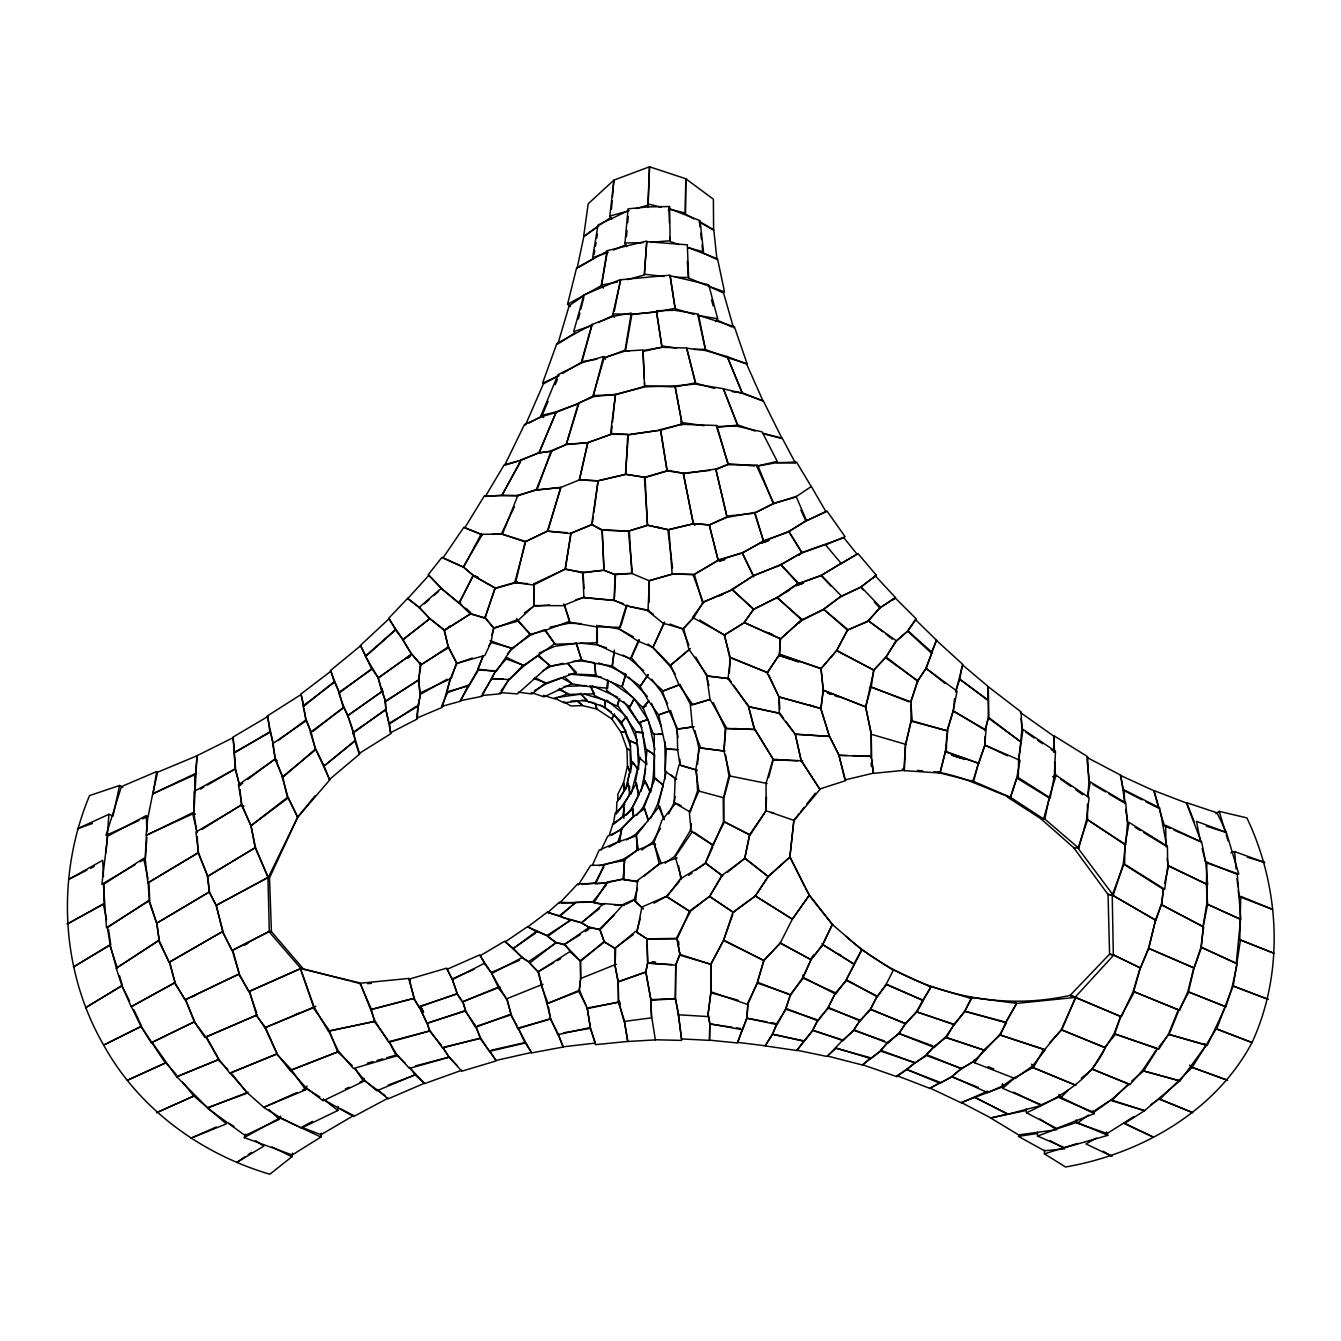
<?xml version="1.0" encoding="UTF-8"?>
<svg xmlns="http://www.w3.org/2000/svg" width="1341" height="1341" viewBox="0 0 1341 1341"><rect width="100%" height="100%" fill="white"/><g stroke="black" fill="none" stroke-linecap="round" stroke-linejoin="round"><path stroke-width="1.5" d="M871.231 734.348L871.633 756.508L839.131 755.402L829.492 736.427L820.742 708.584L823.273 690.28L865.766 706.925L823.391 690.229L820.994 668.623L836.466 650.771L873.946 670.014L865.716 706.942L871.231 734.348L871.248 756.223L873.326 773.154L844.981 779.959L838.896 755.234L846.959 755.469M580.552 978.561L580.586 961.346L603.919 941.566L615.62 948.959L615.167 964.682L580.552 978.561L579.413 989.826L587.123 1008.633L618.469 1002.129L618.285 981.243L614.731 964.866L616.173 964.28L615.167 964.682M596.762 625.258L596.661 644.233L613.105 652.195L630.555 658.599L638.769 639.774M1053.892 752.335L1053.959 735.773L1087.585 756.642L1088.842 782.893L1087.853 796.336M649.027 602.427L649.161 580.754L631.779 573.462L629.315 530.885L647.737 525.286L667.885 529.695L672.495 567.913M605.311 700.706L605.244 707.746L621.771 722.179L626.515 716.614L637.411 740.869M675.763 964.917L675.478 997.57L678.228 1014.768L707.797 1016.562L710.998 991.468L710.881 964.229L679.569 955.127L675.763 964.917L675.294 998.525L650.771 999.648L645.926 971.521L647.586 963.173L671.774 964.598M623.883 818.261L624.034 803.98L636.74 782.809M1018.557 761.034L1018.355 777.612L1050.221 797.929L1054.311 776.121L1055.484 751.312L1022.999 729.353L1018.557 761.034L1020.752 741.808L988.267 718.005L984.864 730.627M1215.885 813.685L1219.22 811.339L1246.895 817.909C1279.917 887.222 1284.494 972.175 1252.025 1042.544C1215.432 1111.588 1140.789 1153.88 1065.559 1166.988L1044.438 1153.847L1044.488 1150.192M196.926 832.56L193.925 813.501L196.993 755.721L233.284 737.6L235.228 768.963L207.352 785.105M654.224 734.047L654.442 777.981L662.588 784.401M946.729 733.242L946.36 751.664L978.846 763.347L984.663 745.378L986.021 729.973L953.233 711.032L947.366 729.37M617.748 800.979L617.916 793.989L623.565 782.876L627.454 766.08L627.001 748.831L621 732.27L611.814 718.927L596.846 709.071L582.547 705.584L570.897 705.986L563.589 701.578M767.069 783.496L729.789 775.97L723.956 797.744L723.855 821.748L750.155 834.923L766.063 810.769L766.465 797.124M245.638 1134.1L244.246 1137.604L292.204 1154.97L320.918 1137.034L321.069 1133.162M616.407 814.071L616.86 802.119L628.594 784.083M905.963 742.361L911.159 721.223L947.752 730.862L945.321 751.765L978.628 763.364L972.828 781.25L939.991 773.003L904.354 770.656L905.493 744.272L871.432 734.332L865.649 706.975L871.097 687.078L911.243 701.98L910.975 721.29L905.846 744.272M648.072 207.52L649.53 166.77L685.804 178.772L713.378 199.189L713.613 230.099L699.13 221.969M629.6 786.094L629.18 795.414L617.48 812.629M729.37 672.847L730.292 657.392L724.207 635.047L699.767 620.028M447.14 679.233L420.471 694.303L418.174 705.048L417.286 718.977L390.298 732.84L389.678 723.922L416.498 706.154M853.01 755.637L871.181 756.173L873.511 773.355L903.901 770.321L905.561 744.272M747.943 1002.884L746.954 1017.702L742.411 1029.737L709.808 1023.736L708.115 1013.578L710.881 992.793L738.187 1000.235M112.258 815.781L108.939 814.255L106.006 852.591M145.398 858.659L146.873 837.555M697.622 764.085L698.795 747.876L694.956 730.577M664.7 779.473L666.309 748.965L677.49 749.686M195.501 774.428L197.06 755.771L157.601 772.215L152.84 793.822L193.64 775.266M611.462 209.095L612.167 200.815M612.519 196.674L613.91 180.13L649.53 166.77L647.904 205.173L636.489 208.526M626.465 236.686L627.001 230.635M627.705 222.589L628.225 216.538M626.582 246.694L624.99 242.956L628.057 208.861L648.038 206.883L669.578 206.531L670.131 240.709L650.821 242.352M1163.2 889.401L1161.826 904.773L1202.961 926.782L1206.699 904.354L1207.286 884.658L1168.715 865.699L1164.575 883.484M296.914 1092.563L263.674 1107.431L280.051 1117.539L301.457 1128.049L337.865 1110.499L338.25 1106.426M954.524 698.678L953.367 710.965L985.434 730.292L988.233 718.022L988.25 700.086L959.821 679.267L962 666.527M147.912 816.216L146.102 835.208L193.758 813.417L194.11 791.425L235.128 768.896L239.754 785.709M608.227 682.318L607.657 688.201L589.738 686.709L572.121 683.927L563.89 676.384M352.23 1065.575L337.697 1051.897L290.259 1070.336L306.318 1087.953L323.114 1100.793L363.662 1081.315L363.981 1078.13M707.797 1016.562L708.132 1013.394M612.066 426.254L611.211 434.216L587.777 442.714L566.371 444.24L551.805 451.096L539.216 452.906L555.995 412.425L578.926 403.49L566.338 444.206L578.39 403.071L593.929 396.584L615.485 394.355L644.904 386.862L674.959 385.822L682.016 423.957L660.811 430.193L627.974 434.585L610.591 433.428L615.469 394.338L612.485 422.264M822.05 943.561L822.988 944.835L811.054 959.687L780.311 943.192L763.917 960.307L757.464 982.215L790.654 995.156L803.125 976.986L811.037 959.569L822.72 944.45L832.543 924.368L809.327 895.084L789.866 857.067L768.175 876.545L745.06 858.274L721.642 875.623L709.674 896.442L733.343 912.4L755.301 896.006L768.175 876.545L789.866 857.117L793.872 820.374L799.219 813.518M420.739 664.767L411.804 654.207L402.535 639.707L429.941 618.737L444.407 630.035L448.43 647.737L420.739 664.767L420.303 662.772L418.878 680.055L385.454 701.092L385.906 709.741L353.186 732.337L352.901 731.499L353.605 735.036M789.866 857.117L793.872 820.374L766.164 810.785L766.029 783.462L772.919 759.643L777.83 759.459M611.915 219.086L609.837 216.018L613.91 180.13L588.213 203.748L583.637 236.485L598.639 225.757M418.174 705.048L416.598 718.189L442.212 707.378L450.693 677.222M607.775 679.853L606.484 690.229L618.369 699.214L630.052 706.875L634.477 698.443M614.362 650.083L612.267 665.957L624.923 675.328L640.344 686.223L648.256 674.506L640.093 686.408L648.323 700.639L658.615 714.904L666.024 748.982L677.875 749.669M592.454 522.604L593.258 516.637M593.812 512.664L598.136 480.849L579.429 479.877L560.722 487.47L547.832 531.237L570.344 533.55L592.186 524.599M614.128 652.028L612.234 666.041L594.197 663.208L581.441 659.873L576.295 642.657M871.097 687.078L869.354 688.034L871.231 687.011L873.678 670.215L885.261 657.828L896.526 640.864L868.314 620.883L847.244 630.236L836.935 650.419L873.695 670.198L885.462 657.693L918.015 680.977L910.455 702.416M619.643 842.349L621.621 828.939L632.566 817.172L644.77 808.522L648.156 820.91M122.852 787.519L119.584 785.474L89.545 795.599C56.238 875.271 60.228 969.945 103.659 1045.092C138.81 1108.756 200.681 1153.763 269.809 1174.23L291.919 1156.747L292.506 1153.076M594.097 254.572L594.75 250.482M595.421 246.392L596.091 242.302M596.762 238.195L597.432 234.105M603.45 288.114L601.338 285.164L607.104 250.717L646.731 241.062L644.418 275.006L627.169 279.632M152.941 793.889L156.713 771.544L121.394 786.614L106.006 835.426L139.011 820.491M571.165 533.014L565.064 569.137L533.584 585.011L515.631 582.597L525.102 541.848L547.363 531.103L560.89 487.521L536.752 489.884L517.961 495.181L502.389 534.238L481.067 534.271L463.6 567.209L473.39 575.691L458.823 603.165L442.01 588.867L428.165 574.769L441.927 557.387L463.718 567.26L473.893 575.708L495.064 588.246L517.308 581.743L515.631 582.597M645.675 768.46L641.082 791.19M1087.635 796.621L1090.283 781.954L1125.753 802.873L1127.446 823.257L1125.719 844.729L1087.551 819.737L1087.383 804.265M624.135 808.17L622.492 817.172L613.306 824.497L615.184 813.065L624.805 804.583M675.16 796.671L674.054 802.739L668.656 813.953M691.503 823.659L690.062 831.118L674.64 856.363L665.069 863.185M614.279 311.28L620.615 279.448L583.905 294.953L573.646 331.68L592.739 325.26M1052.601 776.959L1056.071 775.249L1089.093 797.577L1086.478 820.072L1078.767 848.199L1044.857 819.083L1049.014 798.281M577.116 268.301L583.804 236.636L598.773 225.925M113.046 816.133L119.584 785.474M640.059 757.397L635.299 782.306L639.255 794.878M579.396 479.86L587.676 442.664L611.295 434.316L627.772 434.4L625.711 474.396L598.086 480.832L579.396 479.86L587.861 442.765L566.723 444.525L551.168 450.71L536.97 490.018L560.572 487.437M612.887 313.945L620.766 279.749L670.131 275.123L675.177 308.313L656.503 311.95L631.728 314.247L612.887 313.945L614.429 317.297M567.545 304.273L576.613 267.848L607.406 251.136L601.589 285.532L567.545 304.273L570.445 306.586M632.6 761.537L625.426 789.531M723.503 797.677L728.917 775.936L725.598 754.916M578.373 319.007L579.865 313.09M580.871 309.151L583.855 297.333M1007.359 755.771L985.099 745.177L1020.048 760.347L1016.713 778.098L1010.511 797.325L973.65 781.434L978.276 763.398L985.099 745.177L984.965 736.863M603.534 356.589L593.325 395.846L578.742 403.356L555.492 412.039L541.043 415.526L557.973 374.726L582.363 362.623L603.534 356.589L605.646 359.237M768.628 777.512L773.321 759.542L755.117 729.437L725.816 728.549L724.023 751.077L730.074 775.986M450.794 677.373L446.989 691.805L468.68 685.771L477.949 669.561L483.179 655.883L477.714 669.176L496.153 671.523L512.094 648.139L490.923 642.423L488.895 645.692M514.575 583.134L525.253 543.491M636.573 932.179L640.361 918.384M634.109 900.113L637.478 888.161M1010.511 797.325L1007.493 797.174L1040.733 818.597L1043.566 818.932L1049.55 798.13L1016.83 778.065L1010.41 797.308C985.35 788.391 960.944 774.981 933.889 771.729M618.804 700.002L617.061 706.02L604.389 700.471L594.147 695.275L590.895 686.693M621.084 625.493L627.119 604.942M557.772 344.218L569.204 305.614L584.358 295.372M666.36 771.326L658.146 805.405L664.281 819.669M668.371 210.52L669.578 206.531M631.108 793.939L637.495 769.114L633.572 763.046M491.644 635.416L493.739 628.543L516.704 619.944L530.114 634.025L512.413 648.843L490.085 640.579M625.828 674.238L622.04 686.76L642.758 707.679L646.194 705.919M910.841 702.198L917.16 681.53L926.111 668.472L957.072 691.202L953.099 711.116L947.366 730.996L912.215 720.855L910.992 704.276M1049.601 796.37L1056.071 775.249M619.676 698.711L617.598 705.383L635.751 731.868L643.11 732.354M609.216 835.51L612.837 823.961L633.321 808.925L632.885 817.407L621.403 828.671L611.814 835.242M955.781 692.073L962.754 664.398L936.404 640.344L926.262 668.371L944.919 683.34M1113.248 895.185L1123.222 864.325L1125.334 844.847L1087.635 819.703L1077.98 848.115L1113.248 895.185L1107.968 894.413L1073.672 847.663L1040.733 818.613L1044.857 819.083M617.815 842.416L621.436 831.286M466.081 608.328L470.741 612.669L470.305 613.977L444.324 630.304L430.075 618.788L419.046 607.574L441.105 588.448L459.443 603.182L470.305 613.977L484.989 617.832L493.639 628.091L490.974 642.557L484.822 655.464L456.862 663.326L448.196 646.664L444.206 630.689L449.771 626.012M790.62 994.536L785.91 1008.348L777.11 1024.675L746.954 1018.171L747.96 1002.565L757.497 983.121L788.676 993.865M484.788 618.318L495.248 587.827L472.837 575.675L459.376 603.182L470.473 613.474L484.788 618.318L485.543 616.542M742.495 1028.715L737.567 1042.98L709.523 1040.163L709.775 1024.038L732.27 1027.256M1120.758 1016.495L1114.757 1033.794L1158.725 1049.332L1168.464 1034.129L1178.303 1009.823L1134.452 991.871L1121.73 1014.735M305.647 1089.847L290.947 1069.095L276.632 1054.194L230.116 1073.051L247.498 1092.915L263.724 1107.28L305.647 1089.847L307.005 1086.026M955.781 690.632L959.821 679.267L987.848 700.371L988.317 686.642L962.318 664.717M732.84 914.428L723.771 939.739L710.814 964.414L679.904 954.373L677.171 938.985L689.442 911.109L709.573 896.408L722.145 875.74L705.819 863.202L680.105 879.109L666.93 896.794L690.012 911.528L709.49 896.375L733.527 912.483M1224.367 1008.382L1216.723 1029.033L1252.025 1042.544L1216.27 1028.815L1192.115 1067.369L1227.635 1080.31L1192.132 1067.386L1189.551 1065.123M1112.276 895.034L1123.859 864.275L1163.502 889.385L1161.356 904.739L1155.942 920.278L1112.276 895.034L1108.035 894.43L1109.577 954.205L1113.315 954.943L1140.521 967.951L1148.466 948.355L1155.573 920.228L1112.225 895.034L1113.315 954.943M247.984 1092.211L207.335 1108.035L245.085 1135.492L279.347 1119.316L280.587 1116.181M1225.071 1006.504L1233.234 986.054L1240.475 939.89L1273.95 953.283L1239.788 939.857L1240.71 896.308L1272.626 909.449L1238.967 896.542L1238.313 890.575M1005.867 1021.876L1000.42 1035.185L1044.79 1049.483L1061.318 1029.536L1075.834 997.369L1070.101 995.357C991.485 1013.109 905.896 989.624 845.886 936.269M1026.267 1108.705L1026.452 1112.812C1057.831 1098.195 1090.166 1081.097 1105.252 1047.807L1061.804 1029.938L1104.733 1047.388L1115.528 1034.313L1157.35 1048.394L1142.767 1070.034L1129.843 1084.685L1092.194 1069.028L1114.203 1033.408L1120.657 1016.428L1075.583 997.268L1061.77 1029.905L1049.584 1042.745M548.083 401.361L541.798 416.112L529.075 423.069M555.14 384.766L557.487 379.235M525.437 425.063L543.373 383.895L559.046 375.547L542.535 383.224L556.85 343.514L592.102 324.522L581.877 362.07L562.533 373.452M592.487 865.079L599.092 850.211L617.53 842.064L636.539 835.812L636.874 850.58L623.565 859.095L606.534 864.191M451.565 675.646L456.979 663.493L472.367 658.029M679.569 955.127L680.373 953.334M777.093 1023.736L772.517 1033.995L765.158 1045.779L737.567 1042.359L746.954 1018.272L767.052 1021.909M1179.544 1010.293L1187.824 991.686L1193.758 967.884L1148.868 948.439L1155.422 920.194L1161.239 904.739L1203.698 926.815L1200.933 947.282L1194.077 967.951L1188.428 991.887L1225.892 1006.789L1232.362 985.836L1237.257 963.676L1201.519 947.366L1194.11 967.951L1148.768 948.422L1140.37 967.934L1133.681 991.569L1179.544 1010.293L1176.258 1009.052M639.389 640.076L631.427 657.71L646.563 675.864L663.208 690.967L680.088 684.497M664.499 622.056L653 647.334L670.433 665.304L690.313 648.575M663.845 623.733L652.983 647.334L637.645 640.948L619.123 628.795L626.247 605.814L614.245 600.265L583.905 597.533L582.799 572.406L603.869 570.243L614.999 574.535L614.228 600.282L615.553 574.099L631.997 573.412M698.929 791.123L689.341 811.959L691.101 831.169L713.211 845.417L723.47 821.715L723.218 797.627L698.979 791.123L695.711 770.103L699.415 747.892L724.995 751.094M712.725 847.194L705.416 863.118L695.409 870.493M349.347 980.791L303.368 968.906L271.418 931.609L269.524 877.802L297.685 817.205L315.135 795.716M971.085 998.24L964.967 1011.215L1006.136 1022.278L1016.612 1003.336L969.56 997.235L971.672 998.626L964.749 1010.879L954.423 1024.759L916.993 1011.952L905.628 1023.25L899.057 1033.66L934.375 1047.489L946.092 1036.375L954.339 1024.423L916.993 1011.952L930.738 987.06L929.514 986.104L971.672 998.626M832.359 924.251L822.754 944.5L853.932 963.995L861.643 949.73L831.588 923.815L809.713 895.989M601.086 850.093L607.691 836.231L622.04 829.442M514.441 506.697L501.433 533.852L491.929 534.338M651.005 817.876L657.241 805.069L663.275 785.524L655.095 778.098L643.848 807.969L648.441 819.602M877.265 996.011L870.728 1009.136L905.678 1023.954L916.791 1011.08L922.792 1000.386L886.485 984.663L877.265 996.011L870.678 1008.6L860.201 1021.004L828.252 1007.326L835.544 992.86L846.489 980.506L875.455 995.173M817.993 1019.713L812.814 1030.039L843.053 1040.7L853.966 1029.737L860.168 1020.266L870.762 1009.622L905.628 1023.451L899.04 1033.056L888.044 1043.147L853.966 1029.787L860.168 1020.166L828.302 1008.214L819.284 1018.272M766.029 810.769L749.518 834.873L744.791 858.324L768.209 876.545L755.301 896.006L732.907 912.232L723.687 940.058L763.834 960.575L780.278 942.958L792.347 919.222L809.327 895.084L805.438 888.195M930.738 987.06L892.033 969.141L893.29 970.281L886.267 984.093L922.709 1000.135L931.006 987.278M645.457 780.78L632.214 808.087L633.907 816.703M495.684 670.768L481.805 696.381L460.181 700.723L478.318 670.131L493.756 670.701M817.993 1019.965L812.814 1029.905L804.013 1041.287L772.517 1034.095L777.076 1023.099L785.943 1009.287L816.116 1019.344M1207.218 1045.477L1225.557 1006.672L1188.864 992.022L1178.99 1010.075L1169.067 1034.481L1207.218 1045.477L1204.268 1043.767M619.492 799.387L623.951 791.039L623.565 782.876L624.604 789.782M614.48 713.965L611.814 718.927L614.094 714.367L625.979 731.147L621 732.27L625.074 731.616L630.672 746.518M603.919 866.923L595.069 882.948L582.061 884.49M520.543 461.874L501.97 495.114L485.358 496.455L504.132 464.908L521.532 460.131L538.898 452.671L556.062 412.475L542.3 416.498L524.549 424.41L504.652 465.293L521.414 460.064M1026.452 1112.812L1056.641 1128.384L1094.206 1113.667L1059.776 1096.77L1041.186 1104.766L1002.682 1088.356L1014.986 1077.594L1033.073 1067.436L1075.901 1085.355L1033.24 1067.822L1043.181 1050.204M509.027 678.898L500.595 693.766L481.335 695.61M641.752 850.043L652.547 842.148L660.593 828.235M861.643 949.73L860.704 949.193L861.961 949.914L846.355 979.701L835.678 994.117L803.158 977.354L811.054 959.687L780.261 942.924M1006.856 1020.199L1016.713 1003.386L1075.834 997.369M482.374 693.934L491.745 678.881L503.277 678.881M1157.635 1048.595L1143.672 1070.973L1131.787 1080.947M578.34 884.943L590.677 865.347L604.908 865.146M761.956 543.155L763.498 540.775L787.938 532.26M761.956 543.139L763.364 540.976L754.933 512.379L727.006 517.391L709.355 524.901L693.347 523.66L668.924 529.645L672.126 573.998L694.252 574.401L718.206 560.119L709.238 524.8L717.988 559.968L719.597 561.091L724.911 559.432L719.581 561.074M745.562 620.866L753.441 609.132L732.437 589.638L702.449 602.377L694.37 574.384L718.558 560.37L742.143 552.626L753.374 575.423L732.521 589.654L703.707 602.143L692.442 617.396L724.559 634.947L729.672 657.476L767.605 672.696L779.49 654.324L780.11 638.785L744.473 622.559L724.509 634.964L744.439 622.542M692.559 831.252L675.21 856.715L681.496 878.372M886.25 984.043L877.416 996.95L846.355 979.701L854.116 964.246L822.988 944.835M501.081 690.9L509.228 679.25L523.728 666.125L537.741 655.85L549.642 665.153L517.475 693.9L499.925 692.559M800.879 620.984L822.787 610.004L841.343 595.991L821.312 575.239L797.627 584.123L776.104 598.622L776.808 597.617L802.019 619.391L798.532 623.196M792.363 919.188L755.335 895.939L792.363 919.188L809.428 895.151M974.538 1062.726L984.646 1049.249L1000.285 1034.95L1045.125 1050.053L1032.486 1066.045L1015.02 1078.566L974.538 1062.726L974.387 1059.491M715.558 321.555L717.67 318.722L708.735 284.828L670.014 275.71L675.093 308.698L693.934 314.33M811.808 957.323L813.685 954.859M798.431 583.084L776.741 597.717L753.676 609.216L731.733 589.403L753.474 575.943L780.764 564.46L798.431 583.084L796.504 585.581L803.443 583.05L796.504 585.581L798.046 583.57L820.474 575.993L841.075 563.287L825.318 544.614L801.046 553.297L780.663 564.595L798.046 583.57M626.197 815.311L631.997 807.919L638.199 796.118L636.958 784.703M1158.875 1047.003L1168.816 1034.33L1206.397 1045.008L1179.896 1080.963L1143.672 1070.973L1179.778 1080.829L1144.543 1110.633L1111.572 1100.693L1127.412 1084.903M815.294 793.218L806.679 804.131M636.724 815.294L642.959 807.433L649.949 792.095L646.211 782.658M800.46 811.942L804.181 807.265M606.518 884.708L593.007 901.655L561.561 903.163M803.259 978.243L790.603 994.083L785.91 1008.382L818.027 1020.92L828.252 1007.225L835.544 992.843L803.259 978.243L802.907 974.957M675.847 802.941L661.968 820.29L653.805 843.003L661.214 863.587M507.451 653.905L512.145 648.256L530.298 635.282L544.345 629.767L554.889 643.68L523.459 665.555L506.948 657.61M793.805 820.793L819.921 789.447L819.351 788.055M329.802 779.859L297.652 817.222L268.284 877.467L216.253 905.326L209.263 891.933L207.419 876.394L255.159 847.73L268.116 877.416L255.645 847.814L250.918 825.771L242.118 805.321L238.43 784.803L275.089 759.174L282.917 777.529L287.36 797.426L250.901 825.771L288.281 797.845L297.685 817.205L288.164 797.794L282.146 777.076L315.873 749.602L329.802 779.859L328.847 778.836M626.398 716.697L621.503 722.346L629.499 740.785L636.925 743.551M679.686 881.188L666.41 896.408L654.022 903.18M888.027 1042.225L880.786 1050.489L870.695 1058.552L836.03 1047.975M648.474 701.41L643.06 707.528L653.385 734.181L662.404 734.365M1075.214 997.151L1113.784 955.027L1140.118 967.884L1133.179 991.385L1121.378 1016.813L1070.135 995.357L1109.543 954.205L1113.784 955.027M642.758 707.679L648.96 701.008M799.27 555.174L801.868 552.408L788.843 531.304L762.895 541.714L742.176 552.81L753.659 576.898M694.537 616.81L683.592 628.46L688.888 649.262L707.595 675.881L729.018 678.647L731.281 681.966M559.549 903.214L577.77 883.82L607.741 883.166M934.342 1046.382L926.547 1054.697L915.182 1063.044L880.786 1050.305L888.027 1041.957L899.057 1033.492L932.381 1045.678M645.306 823.961L635.282 834.605L626.431 839.969M1081.332 1078.181L1092.395 1069.263L1129.373 1084.115L1111.086 1099.888L1093.736 1112.36L1060.295 1098.212L1068.324 1090.065M1192.132 1067.386L1159.73 1099.369L1192.803 1112.695L1159.412 1098.882L1150.762 1104.783M614.128 915.149L599.544 929.078L590.275 928.039L581.558 922.843L570.612 919.775L547.597 936.487L556.046 942.555L565.064 945.07L580.066 960.743L604.405 942.12L599.997 929.883L589.604 927.067L564.578 944.366L571.182 952.646M798.633 623.129L801.08 620.866M802.019 619.391L780.848 638.802L743.953 622.542L753.91 609.3L776.808 597.617M559.8 916.356L575.457 902.409L593.342 902.191L604.489 904.605M895.62 641.618L907.505 631.242L916.289 618.955L895.118 597.885L892.352 600.097L895.486 597.583L875.438 575.976L872.874 578.256L876.31 575.205L857.938 553.531L821.061 575.473L830.9 586M424.443 603.802L429.137 599.678M433.847 595.572L438.541 591.448M329.45 779.473L359.639 754.044L352.901 731.549L353.488 734.415M689.173 649.681L670.651 665.186L678.999 684.899L692.811 704.746L709.942 699.549M644.216 876.092L659.219 863.654L654.14 843.221L636.707 850.429L624.319 860.017L623.951 879.964L638.215 881.071M328.679 777.562L324.086 766.029L354.879 740.668L359.103 753.525L390.985 733.611L385.755 709.322L353.37 732.89M324.053 765.946L355.03 741.02C352.717 723.805 343.816 708.886 338.653 692.576L372.161 669.109L378.397 678.06L381.716 691.537L348.04 715.524L343.749 707.763L310.24 732.37L315.973 749.653L323.801 765.376M727.593 872.153L744.775 858.324L749.653 834.89L724.526 821.798L712.457 845.383L705.4 863.118L722.9 875.924M312.738 731.616L343.195 707.445L339.457 692.979L334.63 682.1L302.999 705.902L306.301 720.402L311.129 732.873M599.544 908.477L581.458 922.692L561.661 917.026M876.31 575.205L860.168 587.609L840.723 596.544M875.438 575.976L860.704 587.14L863.436 590.107M242.755 783.144L239.536 785.558L235.614 769.248L234.256 752.418L270.312 732.203L273.313 744.305L274.905 759.056L277.252 760.632M247.565 779.523L274.905 759.056M278.09 740.601L305.765 720.016L304.072 708.366M633.237 934.643L614.882 948.204L604.255 941.952L600.047 929.967L623.649 904.169L633.757 899.694L643.06 908.528M688.738 875.422L692.073 872.957M1076.136 1119.903L1077.259 1123.238L1088.557 1114.974M1134.033 1116.483L1107.163 1133.497L1077.259 1123.238M407.714 657.911L410.296 656.084M407.362 658.163L410.111 656.218M524.348 612.921L533.768 606.249L549.726 604.992M1014.969 1077.326L1002.548 1086.026L987.579 1092.597L951.875 1076.471L961.698 1068.257L974.471 1061.284M600.165 224.718L610.758 217.376M244.9 1156.864L236.636 1162.53L263.791 1146.136L255.544 1140.638M248.202 1154.618L251.505 1152.355M535.394 933.319L513.285 948.338L505.138 941.952L527.6 926.614L537.104 932.163M756.743 466.182L776.07 462.762L796.537 462.075L811.238 486.548L794.895 497.494L773.556 503.143L756.743 466.182L777.244 461.354L762.09 431.869L736.846 426.153L716.48 426.505L728.146 463.684L754.715 465.981M559.482 343.061L574.87 332.803M385.621 701.594L418.744 679.619L420.823 665.136L448.246 646.848L456.476 662.672L451.364 678.311L419.783 693.18L418.71 679.535L420.135 693.75L418.744 705.752L389.141 723.252L385.822 709.54L385.085 700.002L385.236 702.885M895.118 597.885L879.411 608.244L868.482 620.749L882.847 631.795M895.486 597.583L879.763 607.942L874.315 602.008M1095.01 1110.398L1111.086 1099.905L1144.577 1110.683L1124.294 1123.557L1153.327 1137.101L1123.959 1122.92M444.206 630.689L470.322 613.927M789.631 531.187L806.477 520.425L796.068 496.354L772.718 504.149L754.53 513L763.498 540.775M785.373 592.621L789.95 589.705M202.24 829.241L241.279 804.935L243.911 806.159M580.1 934.727L564.595 944.382L556.046 942.555L529.645 963.106L537.992 971.806L546.927 1003.806L579.128 990.412L580.77 978.477L580.301 960.994L569.841 951.624L538.043 971.856L553.699 962.721M585.279 931.509L588.716 929.363M329.886 1032.067L337.63 1051.998L290.125 1070.587L277.034 1053.791L264.965 1027.692L315.839 1006.286M801.868 552.408L780.026 565.416L753.391 575.49M578.759 267.345L593.426 258.662M134.955 864.794L101.882 884.205L107.682 836.147L146.32 815.529L146.873 831.621M140.168 861.727L143.655 859.682M534.539 690.649L545.971 683.944L576.345 672.344L567.964 663.778M839.919 564.31L857.083 554.252L843.875 537.724L801.717 552.559L788.676 531.489L805.79 521.096L826.928 510.988L845.081 536.668L824.43 545.401M742.26 553.23L763.364 540.976M200.379 789.145L203.866 787.117M543.222 670.634L550.011 666.712L562.885 663.326M557.202 960.709L560.689 958.698M1096.335 1138.04L1085.975 1143.957L1111.974 1156.311L1103.006 1151.248M244.246 1137.604L279.917 1117.874L320.918 1137.034M269.524 877.802L267.949 877.366L216.354 905.326L222.656 931.492L231.876 950.484L269.306 931.542L271.418 931.593L268.887 931.526L232.865 950.283L239.268 973.918L248.655 991.653L299.11 969.442M312.52 1121.378L301.524 1127.295L321.019 1134.687L353.622 1115.544L339.86 1108.454M609.032 847.126L616.072 843.355M388.169 1098.095L353.622 1116.533L323.248 1099.436M754.329 513.318L773.321 503.428L757.648 465.092L727.777 464.724L715.792 469.065L683.558 473.675L693.113 523.409L694.889 525.387M244.582 945.154L248.035 943.36M625.861 904.32L632.466 900.968M86.947 870.141L68.609 879.428L102.704 860.302L103.475 876.444M90.618 868.281L94.289 866.437M195.434 814.238L192.534 812.83L146.437 835.359L145.146 858.626L147.845 882.814L198.032 852.826L197.278 836.667M192.249 996.832L195.82 995.089M598.404 322.527L613.491 315.252M987.663 1091.121L961.279 1102.855L930.067 1088.071L951.842 1076.924L978.226 1087.383M345.358 1088.993L349.029 1087.249M360.075 1082.036L363.763 1080.293L384.917 1095.513M715.876 469.786L727.962 464.221L716.848 425.483L682.033 424.326L660.409 429.556L666.879 470.255L683.156 473.222L709.741 470.44M108.939 814.255L77.409 828.772L92.412 823.458M142.682 818.831L148.181 816.334L152.706 793.721L194.696 773.874L195.166 792.162M300.3 968.537L249.594 991.301L256.55 1015.238L264.881 1027.759L313.828 1007.51L300.3 968.537L303.368 968.906M628.761 210.487L598.002 224.986L592.605 257.673L608.261 252.326M302.463 1090.082L306.15 1088.439L319.862 1096.921M216.337 1126.976L190.757 1138.274L226.378 1123.875L193.858 1096.05L182.594 1082.137M257.338 1014.735L204.972 1037.565L194.328 1021.825L185.611 999.615L238.648 974.169L249.141 991.468L256.651 1012.79M474.094 969.308L452.001 978.93L447.24 969.258L479.793 954.859L485.14 964.514M613.508 250.046L625.761 244.749M519.503 960.29L491.057 972.56L480.162 955.747L504.803 941.147L523.074 958.362L528.572 961.681L556.23 942.79L547.363 936.001L536.601 931.19L513.385 948.556L521.884 957.206M539.015 653.067L554.923 646.261L576.177 643.328L581.508 659.521L566.505 663.678L549.86 666.041L538.646 655.179M719.43 595.907L722.95 594.449M500.009 987.043L462.762 1001.811L465.528 1010.494L475.385 1027.34L510.955 1014.081L506.999 998.676M584.575 596.812L563.036 605.696L533.953 605.545L533.886 583.788L564.829 569.305L583.017 572.188L584.056 588.598M294.903 1014.751L298.49 1013.276M541.546 984.78L506.144 998.995L491.711 973.398L484.369 963.324L452.453 979.617L457.214 993.782L462.209 1001.861L498.299 987.177L491.761 973.482L522.387 957.474L528.857 962.067L538.629 972.309L541.546 984.78L542.988 984.21M763.515 542.535L768.209 540.674M763.767 542.451L769.214 540.306M606.518 357.276L625.074 350.102L631.293 313.09L613.91 316.158L592.035 324.455L581.508 361.651L596.946 359.22M388.287 1085.053L415.056 1074.912L424.544 1083.193L388.169 1098.849L376.804 1089.395M1037.398 1132.29L1037.582 1136.078L1054.764 1129.625M569.908 621.168L544.345 630.723L530.164 634.31L516.486 618.469M669.427 711.032L658.615 714.904L670.601 710.546L676.702 729.169L677.976 737.416M461.84 1070.235L424.527 1083.612L409.525 1067.453M463.014 1001.794L465.511 1010.511L426.924 1023.418L419.465 1006.789L456.845 993.815L461.773 1000.202M1230.803 852.876L1234.608 851.569L1264.848 862.531L1247.331 857.251M677.155 857.938L659.621 863.922L637.595 880.35L635.634 901.923L643.412 908.98M648.156 719.413L640.26 722.095L646.06 749.552L654.274 754.346M418.727 1006.873L457.315 993.765L452.235 979.299L446.587 968.168L409.206 979.131L414.134 998.291L418.727 1006.873L420.756 1006.655L423.505 1012.237L420.756 1006.655L419.465 1006.789M477.58 1025.865L510.686 1014.953L517.006 1025.513M1056.674 1128.904L1076.957 1122.35M1044.438 1153.847L1077.644 1143.42M1106.627 1131.938L1107.783 1135.374L1064.653 1147.695L1037.582 1136.078M709.64 699.566L690.364 705.115L692.442 726.889L700.74 747.926L723.939 751.077L725.28 728.582L713.278 702.701M649.044 580.837L673.216 573.948M367.283 1063.178L373.116 1061.552M377.005 1060.463L382.839 1058.837M386.728 1057.747L396.433 1055.032L405.166 1063.229M717.988 559.968L740.4 553.749M519.822 1027.524L550.43 1019.059L556.984 1031.33M609.837 216.018L628.879 210.772M733.594 685.285L748.563 706.791L754.681 729.454L773.388 759.526L802.689 760.8L801.717 761.051L819.921 789.447M575.909 599.745L583.788 597.667L613.943 600.5L623.347 603.668M415.425 1065.911L448.9 1057.161L457.516 1065.877M643.345 351.409L661.918 347.135L656.487 311.799L631.829 314.515L625.426 351.007L604.255 357.511L593.108 395.578L615.787 394.74L644.736 386.376L644.535 382.336M491.493 1050.154L525.052 1042.56L531.556 1052.45L496.153 1060.429L480.179 1038.521L442.58 1047.472L448.933 1056.708L461.773 1071.241L496.12 1060.915L489.515 1050.539M550.045 627.135L569.154 623.247L581.206 623.599M1026.351 1110.432L990.764 1117.891L961.313 1102.486L1002.599 1086.88L1002.431 1083.612M675.026 386.946L695.56 382.856L686.693 348.023L661.934 347.302L643.043 350.521L644.518 385.722L672.998 386.862M601.338 285.164L617.396 281.979M556.264 697.555L580.653 694.202L587.123 700.086L563.857 702.818L554.252 697.907M599.092 865.683L604.64 864.744M563.941 1032.738L590.258 1028.379L595.471 1043.063L563.136 1046.818L557.856 1033.743M1037.448 1133.463L1018.406 1136.38L1044.471 1150.762L1064.72 1148.801L1050.171 1140.621M694.102 726.721L677.171 729.118L677.658 749.887L679.954 765.007L697.186 770.17M693.398 726.889L677.708 729.068L669.058 710.931L662.437 691.252L679.988 684.513L690.783 705.048M564.008 686.491L586.084 685.603M718.089 427.209L737.466 425.097L723.402 388.706L695.275 384.113L674.959 385.89L681.915 422.566L704.075 425.7M752.368 513.519L726.839 516.101L715.792 469.065L726.923 516.771L709.406 524.934L693.113 523.409M409.206 979.131L410.296 980.657L408.72 978.427L360.411 983.238L374.927 1020.803L388.706 1042.376L429.522 1030.994L441.39 1045.259M367.585 983.623L371.423 983.355M570.964 701.075L576.479 700.706L582.547 705.584L577.669 700.555M572.858 661.448L581.223 660.996L594.398 662.672L595.823 675.009L576.261 674.154L567.796 663.326M694.001 349.431L705.483 349.247L698.359 314.129L674.791 310.291L656.42 310.71L661.834 345.961L676.132 348.057M624.99 242.956L642.959 242.721M459.376 603.182L460.818 603.215L458.823 603.165M629.398 351.091L625.426 351.007L642.875 350.001L644.317 378.296M620.548 627.353L596.075 626.783L569.523 622.207L564.611 604.791M655.38 1039.778L681.58 1040.398L678.412 1013.042L675.261 998.76L650.653 1000.285L651.625 1016.461L655.38 1039.895L627.772 1041.488L624.504 1021.959M675.411 277.235L688.62 277.57L687.313 244.833L646.815 241.698L644.317 274.234L663.896 276.43M776.204 462.595L795.481 463.114L782.256 438.256L763.163 433.361M568.701 674.07L601.12 676.97M614.362 904.907L624.202 905.158M658.28 734.181L662.337 734.298M733.711 728.515L737.718 728.666M517.693 495.768L484.419 495.751L464.757 527.868L482.425 534.841M472.837 575.675L478.368 577.602L474.965 575.758M772.919 759.643L797.61 760.85M527.583 583.603L515.045 582.899L494.93 588.548L485.157 617.43L493.572 627.839L516.922 621.419L533.852 605.914L533.852 583.955M655.598 962.385L651.927 962.168L655.313 962.369M567.226 532.695L547.514 531.153L525.102 541.848L502.389 534.238L525.789 541.513M917.445 770.438L922.675 770.857M624.336 905.393L603.836 903.549L581.558 922.843L590.442 928.29M1073.672 847.663L1078.767 848.199M580.318 643.093L596.41 644.82L606.4 647.703M732.253 391.656L742.143 392.762L727.208 356.522L704.88 350.437L686.642 348.224L695.493 383.157L714.686 388.437M728.984 678.663L706.724 676.099L695.761 657.04M518.263 692.174L531.908 693.951L545.586 682.753L533.668 678.512M736.36 1027.843L740.45 1028.43M697.706 315.453L717.67 318.722M602.729 904.354L593.778 902.895L607.037 882.009L623.381 879.277L637.176 881.808M598.773 625.593L618.972 628.946L633.371 636.824M657.006 527.248L660.929 527.901M581.726 700.237L592.923 702.583M771.058 1022.647L775.081 1023.367M648.994 610.323L626.281 605.797L648.357 610.742L653.201 614.144M783.58 718.223L780.076 713.429L748.58 706.791L754.296 729.47L726.923 728.498L709.992 699.248L706.724 676.099L708.92 685.603M780.11 713.412L749.183 706.69L728.062 678.881L730.426 657.358L767.722 672.679M668.824 209.045L685.553 213.085L685.804 178.772L685.15 213.839L693.9 218.918M647.82 203.933L661.18 207.184M973.65 781.434L970.968 780.78L972.828 781.25M584.492 694.169L604.64 700.069L605.344 705.4M762.928 433.629L782.038 438.49L763.314 400.858L741.841 393.198L723.335 388.84L737.617 424.829L755.167 431.064M351.124 981.243L359.975 983.54M809.78 705.131L813.4 706.12M630.337 749.77L627.001 748.831L630.069 750.373L630.723 772.382L627.454 766.08L629.734 772.248L627.672 781.602L630.136 793.872M605.579 707.176L587.006 701.242L580.77 693.213M728.431 357.997L747.071 363.646L734.382 326.718L697.873 315.135L705.332 349.532L726.571 357.444M841.142 1039.426L812.814 1030.609L796.94 1050.204L827.229 1056.524L843.036 1039.811L853.982 1030.508L884.239 1040.934M1206.397 826.19L1226.345 832.443L1238.782 874.047L1205.676 862.565L1202.173 848.535M543.44 695.292L554.52 698.879L568.064 693.75L558.258 689.358M598.472 662.94L611.496 667.231L625.744 674.355L622.04 686.76L595.672 675.411L594.884 663.678M790.637 659.236L779.272 655.481L798.968 662.035M792.464 659.839L797.694 661.599M531.271 692.559L544.027 696.901L572.087 683.575L561.426 677.741L545.753 683.256L534.841 677.473M679.015 244.565L669.93 241.43L669.813 237.307M951.993 755.134L957.44 757.011M951.356 754.899L960.592 758.118M1070.152 995.374L1075.583 997.268M959.268 757.631L964.447 759.459M771.008 812.244L774.21 813.4M834.655 695.61L838.108 696.918M871.231 687.011L908.578 701.678M987.965 1066.631L993.748 1068.928M591.984 685.67L617.698 697.152M670.031 624.034L682.485 629.013L688.888 645.021M706.137 285.231L688.419 277.989L687.313 261.428M1078.885 1123.155L1107.783 1135.374M768.376 632.835L772.785 634.779L767.354 632.382M1170.073 828.352L1164.541 825.922L1159.579 810.266M1173.744 829.962L1201.402 842.114L1186.383 803.008L1154.014 790.587L1158.959 808.305L1145.834 801.75M716.798 319.896L731.666 326.919M1013.628 1092.194L1041.219 1105.487L1007.812 1114.237L975.041 1097.441L1007.829 1114.036L990.748 1118.042L1018.59 1134.888L1056.708 1129.709L1039.845 1118.997M1014.483 1002.28L1016.713 1003.386M271.972 1146.89L291.919 1156.747M1142.113 799.839L1123.523 790.369L1120.406 775.416L1153.847 790.721L1158.842 808.388M1086.713 757.279L1120.707 775.182L1125.032 803.326M677.624 803.896L681.194 805.807M831.588 923.815L832.543 924.368M623.079 655.112L630.052 659.135L643.714 670.668M600.181 705.064L611.362 711.954M1093.016 784.569L1105.47 791.877M1109.024 793.956L1123.255 802.287M1135.039 827.28L1140.336 830.481M1143.856 832.627L1165.011 845.45M611.06 681.899L632.969 697.286M838.108 953.619L841.461 955.697M861.961 949.914L893.29 970.281M228.959 1123.222L233.971 1126.474M1010.41 797.308L1043.566 818.932M694.169 832.342L713.529 845.433M652.547 842.148L655.598 844.227M559.566 688.486L568.182 694.387L594.566 693.884L590.04 685.653M1025.748 732.102L1034.213 737.936M1037.599 740.266L1042.678 743.769M1051.16 749.585L1054.546 751.915L1053.624 736.025L1020.451 712.557M1060.597 779.104L1070.772 786.279M1075.851 789.866L1082.64 794.66M648.038 644.066L652.765 647.502L669.561 665.723L675.193 673.92M903.901 770.321L902.309 769.164L904.354 770.656M676.065 779.289L665.287 771.192L664.885 741.69M541.043 415.526L543.692 417.571M886.032 634.243L892.419 639.154M606.853 700.136L625.023 715.273M670.768 774.763L676.669 779.356M419.75 607.909L407.798 598.505L428.952 575.239L441.658 588.699M323.298 1099.033L337.865 1110.499M645.574 763.364L638.936 757.33L635.483 731.951L642.674 733.158L646.898 764.571M777.126 597.198L801.583 619.995M268.921 1109.46L279.347 1119.316M628.795 677.121L647.452 696.549M227.953 1069.615L218.197 1059.859L176.61 1076.84L152.086 1042.343L194.328 1021.825L205.844 1036.995L218.7 1059.424L176.727 1076.722L207.52 1107.767L247.314 1093.15L232.01 1074.007M176.258 1074.527L165.798 1062.776L127.261 1080.326L165.362 1063.111L141.174 1026.385L103.659 1045.092L141.543 1026.183L133.949 1009.89M420.638 664.281L411.788 654.207L377.978 678.043L385.47 701.142L382.034 691.57L347.889 715.507L353.186 732.337M268.887 931.526L300.971 968.621M633.757 899.694L636.154 902.527M497.612 987.227L505.825 997.235M354.946 1068.559L363.847 1079.522L376.771 1090.786L415.056 1074.845L409.541 1067.335M623.867 701.678L641.937 727.56M651.743 679.233L661.163 691.738L667.567 703.606M387.784 1039.728L374.374 1021.54L371.457 1009.455L359.774 982.886L300.552 968.571L314.196 1007.292L328.394 1031.279L374.457 1021.423L328.595 1031.028L338.267 1050.858L353.471 1068.542L396.316 1055.954L389.007 1041.387M785.927 721.408L795.263 734.197L801.432 761.135L819.753 789.011L845.534 780.68L839.013 755.318L829.543 736.393L795.179 734.231L779.205 713.58L779.004 696.934L768.594 674.54M313.274 1007.845L329.182 1030.257M354.795 1068.542L363.662 1081.315M545.368 629.884L554.889 644.25L597.348 642.708L597.298 626.13M443.737 1048.595L448.883 1057.261L409.441 1068.442L396.567 1054.11L388.924 1041.639L429.522 1030.978L427.125 1023.099L419.163 1006.823L413.397 998.458L371.105 1009.538L414.185 998.291L408.72 978.427M811.322 486.465L826.039 511.809L805.857 521.012L800.862 510.1M586.235 1005.515L578.658 991.368L546.977 1003.705L550.548 1018.523L557.789 1034.682L590.325 1027.508L587.174 1007.275M129.641 1001.124L121.78 985.719L85.556 1007.711L122.366 985.501L119.567 975.745M517.911 1028.044L531.522 1052.936L563.119 1047.036L557.923 1033.09M651.525 703.271L661.499 726.721M804.667 886.619L789.866 856.547M518.062 1027.273L525.001 1043.063L489.431 1051.361L480.363 1037.582L475.636 1026.519M1031.665 1064.151L1033.24 1067.822M1194.445 822.435L1186.785 802.706L1217.092 812.83L1226.345 832.443L1196.457 821.295L1200.296 840.589M541.026 984.981L547.664 1002.33M1093.032 1110.415L1094.206 1113.667M1058.937 1094.491L1060.295 1098.212M563.689 603.903L569.221 619.24M117.338 967.934L109.66 944.969L73.403 966.995L110.767 944.735L108.487 929.481M663.979 819.368L659.604 805.941L636.187 835.477L638.4 850.429M594.884 703.07L596.846 709.071L595.639 703.924M624.185 1019.898L618.469 1002.213L587.14 1008.046L590.342 1027.34L595.421 1044.673L627.772 1041.437L624.504 1021.859M619.324 1000.772L620.43 1004.308M1226.227 834.84L1228.071 840.74M1219.22 811.339L1225.624 832.862M733.51 327.791L723.604 293.059L707.914 285.935L724.542 291.902L717.536 258.83L688.168 247.599L703.505 251.89L700.069 220.662L668.991 208.475L669.394 222.891M506.647 998.794L510.971 1013.997L517.76 1028.798L550.514 1018.691L548.368 1006.42M648.675 721.274L654.928 749.585M711.568 299.915L713.144 305.916M382.755 691.788L381.85 688.268L382.688 691.638M273.212 744.238L267.295 716.01L301.222 694.403L303.787 706.422M192.534 812.83L197.077 832.627M801.197 761.185L795.263 734.197L829.392 736.46L820.893 708.568L779.004 696.934L767.052 672.78L779.439 654.559L821.027 668.438L823.139 690.347L821.111 708.517L779.054 696.918L779.842 709.288M147.996 878.875L143.671 858.391L103.408 884.44L106.492 927.687L149.739 900.414L148.868 882.981M106.576 919.691L103.341 903.918L67.05 924.117L104.078 903.918L103.86 884.507M708.031 1014.249L709.825 1023.468L709.506 1040.365L681.63 1038.94L678.261 1014.483M680.977 421.627L681.647 425.147M678.563 865.833L681.01 879.662M1125.602 809.444L1127.999 823.005M678.479 941.382L678.982 944.802M1166.771 846.523L1159.663 807.802L1124.177 789.916L1124.579 803.628M1236.989 878.64L1237.86 886.602M1021.088 718.29L1022.345 729.772M1086.931 759.224L1089.445 782.49M700.119 227.35L699.499 221.466L713.781 229.898L716.966 259.534L702.868 252.795L702.03 244.967M700.756 233.217L701.393 239.084M1167.223 858.24L1168.011 865.833L1207.688 884.574L1205.743 862.548L1201.653 841.964L1165.597 825.318L1166.033 846.858M871.08 763.163L871.415 766.583M1234.608 851.569L1236.067 868.884M240.056 789.547L241.279 804.935M1054.562 761.99L1055.518 775.517M1002.465 1084.333L1002.682 1088.356M679.837 759.308L680.138 765.007M267.949 877.366L269.306 931.542M615.05 948.372L615.033 964.749L617.983 982.115L645.775 971.974L647.72 962.888L647.049 938.884L635.718 931.291L615.05 948.372M711.065 963.844L710.965 991.82L747.775 1004.543L757.447 981.998L763.867 960.474L723.553 940.544L711.065 963.844M1124.898 844.981L1124.646 864.207L1164.742 889.284L1167.76 865.884L1167.391 846.238L1129.156 822.469L1124.898 844.981M1206.917 862.229L1206.397 884.842L1207.587 904.303L1203.145 926.782L1201.335 947.333L1236.268 963.525L1240.542 919.356L1207.537 904.32L1240.777 919.356L1237.29 874.449L1206.917 862.229M988.25 686.693L988.904 717.603L1020.652 741.875L1021.825 730.124L1021.205 712.021L988.25 686.693M675.143 780.144L674.171 802.739L690.297 812.076L697.555 790.922L696.432 770.136L679.015 764.957L675.143 780.144M649.413 580.586L647.971 611.01L663.024 623.213L683.022 628.745L694.202 616.91L703.187 602.243L693.012 574.635L672.444 573.982L649.413 580.586M654.592 755.352L653.168 777.78L650.754 792.313L644.166 780.412L647.033 749.502L654.592 755.352M780.546 638.802L779.507 654.157L820.96 668.757L836.331 650.888L847.914 629.583L823.508 609.283L801.516 620.078L780.546 638.802M628.359 434.937L625.459 474.178L644.669 477.329L667.215 470.741L660.677 429.958L628.359 434.937M624.705 860.486L623.045 878.875L607.439 882.646L595.639 883.82L604.271 864.174L624.705 860.486M598.086 480.832L591.632 524.482L601.472 530.081L628.108 531.204L647.602 525.236L644.418 477.245L625.61 474.312L597.969 480.816M570.813 533.249L565.416 568.919L582.346 572.892L604.053 570.16L602.176 529.779L591.817 524.515L570.813 533.249M641.903 907.052L636.908 932.531L647.049 938.884L677.004 938.868L679.837 954.541L675.646 965.151L647.653 963.006L646.949 938.834L676.283 938.382L690.313 911.763L666.326 896.341L641.903 907.052M945.321 751.765L940.007 773.019L937.862 772.047L940.007 773.019L945.371 751.748M932.012 652.346L925.541 668.857L917.697 681.178L886.284 657.14L895.185 641.97L908.025 630.857L932.012 652.346M551.855 451.129L536.266 489.599L518.9 495.55L502.137 495.198L521.046 459.829L539.132 452.839L551.855 451.129M936.521 640.244L931.19 652.95L907.656 631.125L915.45 619.592L936.521 640.244M447.525 692.677L441.491 706.472L460.499 701.226L468.311 685.167L447.525 692.677M634.176 698.661L629.197 707.512L638.785 722.698L647.837 719.53L634.176 698.661M495.768 670.886L491.493 678.395L509.429 679.652L523.208 665.019L506.16 659.018L495.768 670.886M954.239 1023.954L946.277 1037.683L984.814 1050.422L999.883 1034.297L1006.504 1022.865L965.118 1011.449L954.239 1023.954M482.207 534.741L463.198 567.059L442.983 557.923L463.869 527.264L482.207 534.741M772.517 1034.38L765.158 1045.896L796.94 1050.556L804.013 1040.851L772.517 1034.38M880.551 607.255L867.359 621.688L847.378 630.119L823.642 609.149L840.271 596.946L861.023 586.855L880.551 607.255M934.342 1046.131L926.547 1054.562L961.681 1068.861L974.438 1060.681L984.797 1050.355L946.243 1037.431L934.342 1046.131M407.597 598.404L388.639 618.369L403.021 639.875L429.64 618.637L420.035 608.043L407.597 598.404M389.158 618.67L360.394 645.457L365.825 656.352L395.578 629.868L389.158 618.67M559.147 902.376L547.664 912.634L559.499 915.719L575.607 902.728L559.147 902.376M870.695 1057.814L862.531 1065.039L827.229 1055.97L836.03 1048.31L870.695 1057.814M395.377 629.767L365.372 656.135L378.346 678.06L411.385 654.19L403.188 639.925L395.377 629.767M315.202 749.2L282.716 777.411L275.726 759.593L272.525 743.769L306.502 720.536L311.38 733.024L315.202 749.2M915.182 1062.675L896.945 1076.689L862.531 1064.737L880.769 1051.176L915.182 1062.726L926.53 1055.585L961.698 1068.559L951.875 1076.521L940.125 1083.327L906.885 1069.565L915.182 1062.726M360.729 645.658L330.372 670.601L339.374 692.928L371.541 668.79L360.729 645.658M334.11 681.764L303.703 706.372L300.82 694.118L331.093 671.07L334.11 681.764M547.379 912.048L527.751 926.933L547.078 935.398L570.847 920.244L547.379 912.048M158.406 940.494L116.214 968.202L121.897 985.685L131.217 1006.705L175.135 982.584L169.268 962.201L158.406 940.494M148.75 900.482L107.397 927.62L110.197 944.852L116.399 968.168L159.261 940.276L156.796 923.211L148.75 900.482M906.885 1069.548L896.961 1075.666L930.051 1088.456L940.175 1082.355L906.885 1069.548M255.041 847.713L207.771 876.461L209.498 891.916L156.579 923.228L149.32 900.431L148.147 882.864L198.15 852.842L207.771 876.461L198.585 852.91L195.903 832.091L241.481 805.036L251.085 825.855L255.041 847.713M269.776 731.8L234.742 752.77L232.798 737.215L267.898 716.48L269.776 731.8M209.213 891.933L156.796 923.211L159.093 940.309L169.016 962.268L223.025 931.392L216.035 905.343L209.213 891.933M222.338 931.559L169.754 962.084L174.967 982.668L184.924 999.883L239.301 973.918L232.228 950.417L222.338 931.559M174.447 982.869L131.351 1006.638L141.056 1026.452L151.265 1042.845L194.68 1021.607L185.36 999.699L174.447 982.869M193.925 1095.966L156.528 1112.712L193.858 1096.05M256.215 1015.455L206.346 1036.677L218.868 1059.289L229.914 1073.253L277.101 1053.724L265.451 1027.407L256.215 1015.455M645.708 972.158L618.151 981.646L618.519 1001.057L624.034 1021.473L651.491 1017.819L650.871 999.095L645.708 972.158M465.143 1011.114L427.075 1023.183L429.74 1030.206L442.496 1047.958L480.262 1038.068L475.787 1025.966L465.143 1011.114M667.332 470.942L645.138 477.513L647.351 525.136L668.371 529.678L693.532 523.862L683.089 473.155L667.332 470.942M632.365 573.311L614.849 574.669L603.903 570.21L602.092 529.812L628.426 531.12L632.365 573.311M831.219 694.303L827.531 692.928L831.219 694.303M1268.217 999.38L1233.234 986.054L1268.217 999.38M746.652 364.115L727.174 356.555L742.176 392.729L763.079 401.11L746.652 364.115M637.478 744.506L630.102 740.668L631.259 761.37L638.601 769.231L637.478 744.506"/></g></svg>
